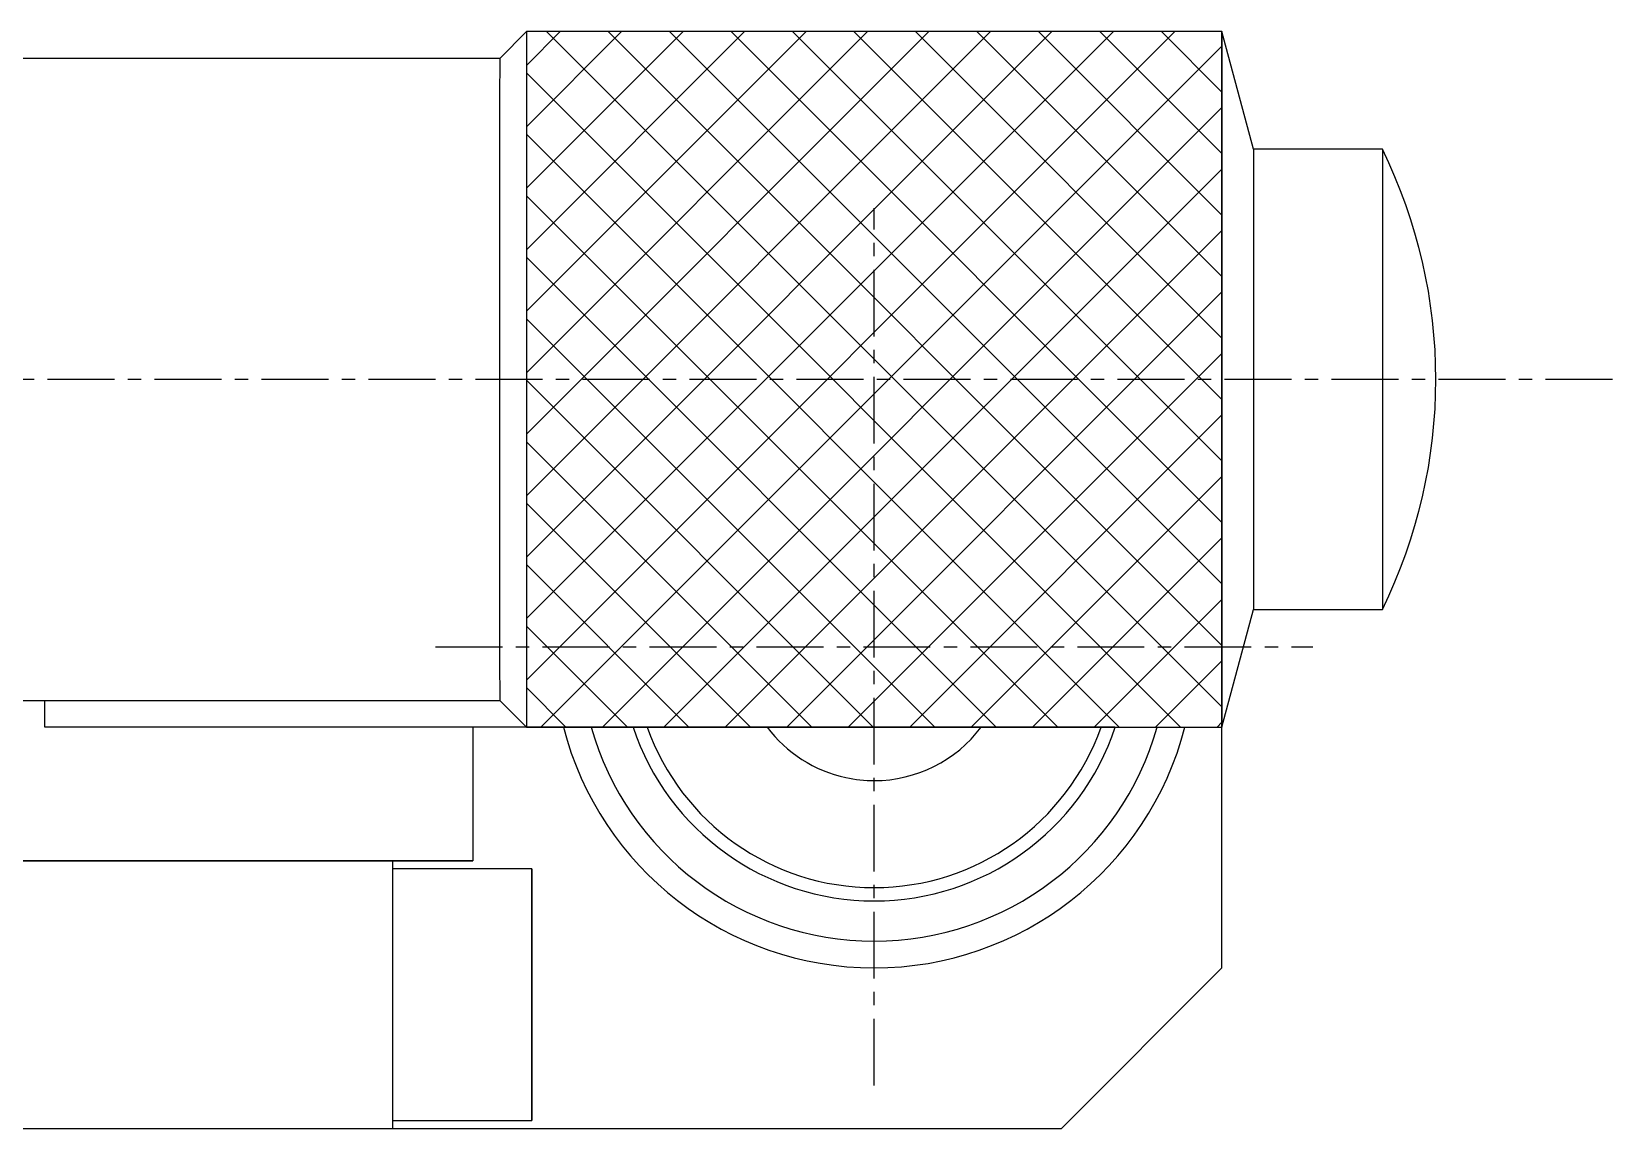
# Model space of a CAD drawing. Extents: x 81 to 317, y 60 to 277.
# Drawn here: x 168.53 to 198.08, y 62.62 to 83.12 of the extents above; entities that cross this region are included whole.
import ezdxf

# ---------------------------------------------------------------- set-up
doc = ezdxf.new("R2010")
doc.units = 0
doc.linetypes.add('CENTER', pattern=[2, 1.25, -0.25, 0.25, -0.25])
doc.layers.get('0').update_dxf_attribs({"linetype": 'CONTINUOUS'})
doc.layers.add('CENTER', color=1, linetype='CENTER')

msp = doc.modelspace()

# ---------------------------------------------------------------- linework, layer by layer
at = {"color": 7, "linetype": 'CONTINUOUS'}
for p, q in [((177.779, 83.116), (177.279, 82.616)), ((190.779, 83.116), (177.779, 83.116)), ((191.368, 80.916), (190.779, 83.116)), ((177.279, 82.616), (167.529, 82.616)), ((191.368, 80.916), (191.368, 72.316)), ((193.779, 80.916), (191.368, 80.916)), ((193.779, 80.916), (193.779, 72.316)), ((190.779, 70.116), (191.368, 72.316)), ((191.368, 72.316), (193.779, 72.316)), ((167.529, 70.616), (177.279, 70.616)), ((168.779, 70.616), (177.279, 70.616)), ((168.779, 70.116), (168.779, 70.616)), ((177.279, 70.616), (177.779, 70.116)), ((177.779, 70.116), (168.779, 70.116)), ((176.779, 70.116), (176.779, 67.616)), ((177.779, 70.116), (190.779, 70.116)), ((177.779, 70.116), (190.779, 70.116)), ((188.779, 70.116), (186.779, 70.116)), ((190.779, 65.616), (190.779, 70.119)), ((190.78, 65.616), (190.78, 70.12)), ((184.279, 69.116), (184.279, 69.116)), ((175.279, 67.616), (168.279, 67.616)), ((168.28, 67.616), (176.779, 67.616)), ((175.279, 62.616), (175.279, 67.616)), ((176.779, 67.616), (175.279, 67.616)), ((175.279, 67.466), (175.279, 67.616)), ((175.279, 67.616), (175.279, 67.616)), ((177.879, 67.466), (175.279, 67.466)), ((177.879, 67.466), (177.879, 62.766)), ((177.879, 65.116), (177.879, 67.466)), ((177.879, 65.751), (177.879, 66.386)), ((177.879, 66.386), (177.879, 65.751)), ((177.879, 64.481), (177.879, 65.751)), ((177.879, 65.751), (177.879, 64.481)), ((187.779, 62.616), (190.779, 65.616)), ((190.78, 65.616), (187.78, 62.616)), ((190.779, 65.616), (190.78, 65.616)), ((177.879, 62.766), (177.879, 65.116)), ((177.879, 63.846), (177.879, 64.481)), ((177.879, 64.481), (177.879, 63.846)), ((175.279, 62.766), (177.879, 62.766)), ((175.279, 62.616), (175.279, 62.766)), ((168.279, 62.616), (175.279, 62.616)), ((175.279, 62.616), (187.779, 62.616)), ((175.279, 62.616), (175.279, 62.616)), ((187.78, 62.616), (187.779, 62.616))]:
    msp.add_line(p, q, dxfattribs=at)
at = {"color": 3, "linetype": 'CONTINUOUS'}
for p, q in [((177.778, 82.485), (178.409, 83.116)), ((177.778, 81.336), (179.558, 83.116)), ((177.778, 80.187), (180.707, 83.116)), ((177.778, 79.038), (181.856, 83.116)), ((177.778, 77.889), (183.006, 83.116)), ((177.778, 76.74), (184.155, 83.116)), ((177.778, 75.591), (185.304, 83.116)), ((177.778, 74.441), (186.453, 83.116)), ((177.778, 73.292), (187.602, 83.116)), ((177.778, 72.143), (188.751, 83.116)), ((177.778, 70.994), (189.9, 83.116)), ((190.779, 70.494), (178.157, 83.116)), ((190.779, 71.643), (179.306, 83.116)), ((190.779, 72.792), (180.455, 83.116)), ((190.779, 73.941), (181.604, 83.116)), ((190.779, 75.09), (182.753, 83.116)), ((190.779, 76.239), (183.902, 83.116)), ((190.779, 77.388), (185.051, 83.116)), ((190.779, 78.537), (186.2, 83.116)), ((190.779, 79.687), (187.349, 83.116)), ((190.779, 80.836), (188.499, 83.116)), ((190.779, 81.985), (189.648, 83.116)), ((178.049, 70.116), (190.779, 82.845)), ((190.008, 70.116), (177.778, 82.345)), ((179.198, 70.116), (190.779, 81.696)), ((188.859, 70.116), (177.778, 81.196)), ((180.347, 70.116), (190.779, 80.547)), ((187.71, 70.116), (177.778, 80.047)), ((181.496, 70.116), (190.779, 79.398)), ((186.561, 70.116), (177.778, 78.898)), ((182.645, 70.116), (190.779, 78.249)), ((185.412, 70.116), (177.778, 77.749)), ((183.794, 70.116), (190.779, 77.1)), ((184.263, 70.116), (177.778, 76.6)), ((184.943, 70.116), (190.779, 75.951)), ((183.114, 70.116), (177.778, 75.451)), ((186.092, 70.116), (190.779, 74.802)), ((181.965, 70.116), (177.778, 74.302)), ((187.241, 70.116), (190.779, 73.653)), ((180.815, 70.116), (177.778, 73.153)), ((188.39, 70.116), (190.779, 72.504)), ((179.666, 70.116), (177.778, 72.004)), ((189.54, 70.116), (190.779, 71.355)), ((178.517, 70.116), (177.778, 70.855)), ((190.689, 70.116), (190.779, 70.206))]:
    msp.add_line(p, q, dxfattribs=at)
at = {"color": 9, "linetype": 'CONTINUOUS'}
for p, q in [((190.779, 83.116), (177.779, 83.116)), ((186.779, 70.116), (177.779, 70.116))]:
    msp.add_line(p, q, dxfattribs=at)
for points in [[(177.779, 83.116, 0), (177.779, 83.114, 0), (177.779, 83.108, 0), (177.779, 83.098, 0), (177.779, 83.084, 0), (177.779, 83.067, 0), (177.779, 83.045, 0), (177.779, 83.02, 0), (177.779, 82.991, 0), (177.779, 82.958, 0), (177.779, 82.921, 0), (177.779, 82.88, 0), (177.779, 82.836, 0), (177.779, 82.788, 0), (177.778, 82.736, 0), (177.778, 82.68, 0), (177.778, 82.621, 0), (177.778, 82.558, 0), (177.778, 82.492, 0), (177.778, 82.422, 0), (177.778, 82.348, 0), (177.778, 82.271, 0), (177.778, 82.191, 0), (177.778, 82.107, 0), (177.778, 82.02, 0), (177.778, 81.93, 0), (177.778, 81.837, 0), (177.778, 81.74, 0), (177.778, 81.64, 0), (177.778, 81.538, 0), (177.778, 81.432, 0), (177.778, 81.323, 0), (177.778, 81.212, 0), (177.778, 81.098, 0), (177.778, 80.981, 0), (177.778, 80.861, 0), (177.778, 80.739, 0), (177.778, 80.615, 0), (177.778, 80.488, 0), (177.778, 80.359, 0), (177.778, 80.227, 0), (177.778, 80.093, 0), (177.778, 79.957, 0), (177.778, 79.82, 0), (177.778, 79.68, 0), (177.778, 79.538, 0), (177.778, 79.395, 0), (177.778, 79.25, 0), (177.778, 79.103, 0), (177.778, 78.955, 0), (177.778, 78.805, 0), (177.778, 78.655, 0), (177.778, 78.503, 0), (177.778, 78.349, 0), (177.778, 78.195, 0), (177.778, 78.04, 0), (177.778, 77.884, 0), (177.778, 77.727, 0), (177.778, 77.57, 0), (177.778, 77.411, 0), (177.778, 77.253, 0), (177.778, 77.094, 0), (177.778, 76.935, 0), (177.778, 76.775, 0), (177.778, 76.616, 0), (177.778, 76.456, 0), (177.778, 76.297, 0), (177.778, 76.138, 0), (177.778, 75.979, 0), (177.778, 75.82, 0), (177.778, 75.662, 0), (177.778, 75.504, 0), (177.778, 75.348, 0), (177.778, 75.192, 0), (177.778, 75.036, 0), (177.778, 74.882, 0), (177.778, 74.729, 0), (177.778, 74.577, 0), (177.778, 74.426, 0), (177.778, 74.276, 0), (177.778, 74.128, 0), (177.778, 73.982, 0), (177.778, 73.837, 0), (177.778, 73.693, 0), (177.778, 73.552, 0), (177.778, 73.412, 0), (177.778, 73.274, 0), (177.778, 73.138, 0), (177.778, 73.004, 0), (177.778, 72.873, 0), (177.778, 72.744, 0), (177.778, 72.617, 0), (177.778, 72.492, 0), (177.778, 72.37, 0), (177.778, 72.251, 0), (177.778, 72.134, 0), (177.778, 72.019, 0), (177.778, 71.908, 0), (177.778, 71.799, 0), (177.778, 71.694, 0), (177.778, 71.591, 0), (177.778, 71.492, 0), (177.778, 71.395, 0), (177.778, 71.301, 0), (177.778, 71.211, 0), (177.778, 71.124, 0), (177.778, 71.04, 0), (177.778, 70.96, 0), (177.778, 70.883, 0), (177.778, 70.81, 0), (177.778, 70.74, 0), (177.778, 70.673, 0), (177.778, 70.611, 0), (177.778, 70.551, 0), (177.778, 70.496, 0), (177.779, 70.444, 0), (177.779, 70.396, 0), (177.779, 70.351, 0), (177.779, 70.311, 0), (177.779, 70.274, 0), (177.779, 70.241, 0), (177.779, 70.211, 0), (177.779, 70.186, 0), (177.779, 70.165, 0), (177.779, 70.147, 0), (177.779, 70.133, 0), (177.779, 70.124, 0), (177.779, 70.118, 0), (177.779, 70.116, 0)], [(190.779, 83.116, 0), (190.779, 83.114, 0), (190.779, 83.108, 0), (190.779, 83.098, 0), (190.779, 83.085, 0), (190.779, 83.067, 0), (190.779, 83.045, 0), (190.779, 83.02, 0), (190.779, 82.991, 0), (190.779, 82.958, 0), (190.779, 82.921, 0), (190.779, 82.88, 0), (190.779, 82.836, 0), (190.779, 82.788, 0), (190.779, 82.736, 0), (190.778, 82.68, 0), (190.778, 82.621, 0), (190.778, 82.558, 0), (190.778, 82.492, 0), (190.778, 82.422, 0), (190.778, 82.348, 0), (190.778, 82.271, 0), (190.778, 82.191, 0), (190.778, 82.107, 0), (190.778, 82.02, 0), (190.778, 81.93, 0), (190.778, 81.837, 0), (190.778, 81.74, 0), (190.778, 81.64, 0), (190.778, 81.538, 0), (190.778, 81.432, 0), (190.778, 81.323, 0), (190.778, 81.212, 0), (190.778, 81.098, 0), (190.778, 80.981, 0), (190.778, 80.862, 0), (190.778, 80.739, 0), (190.778, 80.615, 0), (190.778, 80.488, 0), (190.778, 80.359, 0), (190.778, 80.227, 0), (190.778, 80.093, 0), (190.778, 79.957, 0), (190.778, 79.82, 0), (190.778, 79.68, 0), (190.778, 79.538, 0), (190.778, 79.395, 0), (190.778, 79.25, 0), (190.778, 79.103, 0), (190.778, 78.955, 0), (190.778, 78.806, 0), (190.778, 78.655, 0), (190.778, 78.503, 0), (190.778, 78.349, 0), (190.778, 78.195, 0), (190.778, 78.04, 0), (190.778, 77.884, 0), (190.778, 77.727, 0), (190.778, 77.57, 0), (190.778, 77.411, 0), (190.778, 77.253, 0), (190.778, 77.094, 0), (190.778, 76.935, 0), (190.778, 76.775, 0), (190.778, 76.616, 0), (190.778, 76.456, 0), (190.778, 76.297, 0), (190.778, 76.138, 0), (190.778, 75.979, 0), (190.778, 75.82, 0), (190.778, 75.662, 0), (190.778, 75.504, 0), (190.778, 75.348, 0), (190.778, 75.192, 0), (190.778, 75.036, 0), (190.778, 74.882, 0), (190.778, 74.729, 0), (190.778, 74.577, 0), (190.778, 74.426, 0), (190.778, 74.276, 0), (190.778, 74.128, 0), (190.778, 73.981, 0), (190.778, 73.837, 0), (190.778, 73.693, 0), (190.778, 73.552, 0), (190.778, 73.412, 0), (190.778, 73.274, 0), (190.778, 73.138, 0), (190.778, 73.004, 0), (190.778, 72.873, 0), (190.778, 72.743, 0), (190.778, 72.617, 0), (190.778, 72.492, 0), (190.778, 72.37, 0), (190.778, 72.25, 0), (190.778, 72.133, 0), (190.778, 72.019, 0), (190.778, 71.908, 0), (190.778, 71.799, 0), (190.778, 71.694, 0), (190.778, 71.591, 0), (190.778, 71.491, 0), (190.778, 71.395, 0), (190.778, 71.301, 0), (190.778, 71.211, 0), (190.778, 71.124, 0), (190.778, 71.04, 0), (190.778, 70.96, 0), (190.778, 70.883, 0), (190.778, 70.81, 0), (190.778, 70.74, 0), (190.778, 70.673, 0), (190.778, 70.61, 0), (190.778, 70.551, 0), (190.779, 70.496, 0), (190.779, 70.444, 0), (190.779, 70.395, 0), (190.779, 70.351, 0), (190.779, 70.31, 0), (190.779, 70.274, 0), (190.779, 70.24, 0), (190.779, 70.211, 0), (190.779, 70.186, 0), (190.779, 70.165, 0), (190.779, 70.147, 0), (190.779, 70.133, 0), (190.779, 70.124, 0), (190.779, 70.118, 0), (190.779, 70.116, 0)]]:
    msp.add_polyline3d(points, dxfattribs=at)
at = {"color": 7, "linetype": 'CONTINUOUS'}
for points in [[(177.779, 83.116, 0), (177.779, 83.114, 0), (177.779, 83.108, 0), (177.779, 83.098, 0), (177.779, 83.084, 0), (177.779, 83.067, 0), (177.779, 83.045, 0), (177.779, 83.02, 0), (177.779, 82.991, 0), (177.779, 82.958, 0), (177.779, 82.921, 0), (177.779, 82.88, 0), (177.779, 82.836, 0), (177.779, 82.788, 0), (177.778, 82.736, 0), (177.778, 82.68, 0), (177.778, 82.621, 0), (177.778, 82.558, 0), (177.778, 82.492, 0), (177.778, 82.422, 0), (177.778, 82.348, 0), (177.778, 82.271, 0), (177.778, 82.191, 0), (177.778, 82.107, 0), (177.778, 82.02, 0), (177.778, 81.93, 0), (177.778, 81.837, 0), (177.778, 81.74, 0), (177.778, 81.64, 0), (177.778, 81.538, 0), (177.778, 81.432, 0), (177.778, 81.323, 0), (177.778, 81.212, 0), (177.778, 81.098, 0), (177.778, 80.981, 0), (177.778, 80.861, 0), (177.778, 80.739, 0), (177.778, 80.615, 0), (177.778, 80.488, 0), (177.778, 80.359, 0), (177.778, 80.227, 0), (177.778, 80.093, 0), (177.778, 79.957, 0), (177.778, 79.82, 0), (177.778, 79.68, 0), (177.778, 79.538, 0), (177.778, 79.395, 0), (177.778, 79.25, 0), (177.778, 79.103, 0), (177.778, 78.955, 0), (177.778, 78.805, 0), (177.778, 78.655, 0), (177.778, 78.503, 0), (177.778, 78.349, 0), (177.778, 78.195, 0), (177.778, 78.04, 0), (177.778, 77.884, 0), (177.778, 77.727, 0), (177.778, 77.57, 0), (177.778, 77.411, 0), (177.778, 77.253, 0), (177.778, 77.094, 0), (177.778, 76.935, 0), (177.778, 76.775, 0), (177.778, 76.616, 0), (177.778, 76.456, 0), (177.778, 76.297, 0), (177.778, 76.138, 0), (177.778, 75.979, 0), (177.778, 75.82, 0), (177.778, 75.662, 0), (177.778, 75.504, 0), (177.778, 75.348, 0), (177.778, 75.192, 0), (177.778, 75.036, 0), (177.778, 74.882, 0), (177.778, 74.729, 0), (177.778, 74.577, 0), (177.778, 74.426, 0), (177.778, 74.276, 0), (177.778, 74.128, 0), (177.778, 73.982, 0), (177.778, 73.837, 0), (177.778, 73.693, 0), (177.778, 73.552, 0), (177.778, 73.412, 0), (177.778, 73.274, 0), (177.778, 73.138, 0), (177.778, 73.004, 0), (177.778, 72.873, 0), (177.778, 72.744, 0), (177.778, 72.617, 0), (177.778, 72.492, 0), (177.778, 72.37, 0), (177.778, 72.251, 0), (177.778, 72.134, 0), (177.778, 72.019, 0), (177.778, 71.908, 0), (177.778, 71.799, 0), (177.778, 71.694, 0), (177.778, 71.591, 0), (177.778, 71.492, 0), (177.778, 71.395, 0), (177.778, 71.301, 0), (177.778, 71.211, 0), (177.778, 71.124, 0), (177.778, 71.04, 0), (177.778, 70.96, 0), (177.778, 70.883, 0), (177.778, 70.81, 0), (177.778, 70.74, 0), (177.778, 70.673, 0), (177.778, 70.611, 0), (177.778, 70.551, 0), (177.778, 70.496, 0), (177.779, 70.444, 0), (177.779, 70.396, 0), (177.779, 70.351, 0), (177.779, 70.311, 0), (177.779, 70.274, 0), (177.779, 70.241, 0), (177.779, 70.211, 0), (177.779, 70.186, 0), (177.779, 70.165, 0), (177.779, 70.147, 0), (177.779, 70.133, 0), (177.779, 70.124, 0), (177.779, 70.118, 0), (177.779, 70.116, 0)], [(190.779, 70.116, 0), (190.779, 70.118, 0), (190.779, 70.124, 0), (190.779, 70.133, 0), (190.779, 70.147, 0), (190.779, 70.165, 0), (190.779, 70.186, 0), (190.779, 70.211, 0), (190.779, 70.241, 0), (190.779, 70.274, 0), (190.779, 70.311, 0), (190.779, 70.351, 0), (190.779, 70.396, 0), (190.779, 70.444, 0), (190.779, 70.496, 0), (190.779, 70.551, 0), (190.779, 70.611, 0), (190.779, 70.673, 0), (190.779, 70.74, 0), (190.779, 70.81, 0), (190.779, 70.883, 0), (190.779, 70.96, 0), (190.779, 71.04, 0), (190.779, 71.124, 0), (190.779, 71.211, 0), (190.779, 71.301, 0), (190.779, 71.395, 0), (190.779, 71.492, 0), (190.779, 71.591, 0), (190.779, 71.694, 0), (190.779, 71.799, 0), (190.779, 71.908, 0), (190.779, 72.019, 0), (190.779, 72.134, 0), (190.779, 72.251, 0), (190.779, 72.37, 0), (190.779, 72.492, 0), (190.779, 72.617, 0), (190.779, 72.744, 0), (190.779, 72.873, 0), (190.779, 73.004, 0), (190.779, 73.138, 0), (190.779, 73.274, 0), (190.779, 73.412, 0), (190.779, 73.552, 0), (190.779, 73.693, 0), (190.779, 73.837, 0), (190.779, 73.982, 0), (190.779, 74.128, 0), (190.779, 74.276, 0), (190.779, 74.426, 0), (190.779, 74.577, 0), (190.779, 74.729, 0), (190.779, 74.882, 0), (190.779, 75.036, 0), (190.779, 75.192, 0), (190.779, 75.348, 0), (190.779, 75.504, 0), (190.779, 75.662, 0), (190.779, 75.82, 0), (190.779, 75.979, 0), (190.779, 76.138, 0), (190.779, 76.297, 0), (190.779, 76.456, 0), (190.779, 76.616, 0), (190.779, 76.775, 0), (190.779, 76.935, 0), (190.779, 77.094, 0), (190.779, 77.253, 0), (190.779, 77.411, 0), (190.779, 77.57, 0), (190.779, 77.727, 0), (190.779, 77.884, 0), (190.779, 78.04, 0), (190.779, 78.195, 0), (190.779, 78.349, 0), (190.779, 78.503, 0), (190.779, 78.655, 0), (190.779, 78.805, 0), (190.779, 78.955, 0), (190.779, 79.103, 0), (190.779, 79.25, 0), (190.779, 79.395, 0), (190.779, 79.538, 0), (190.779, 79.68, 0), (190.779, 79.82, 0), (190.779, 79.957, 0), (190.779, 80.093, 0), (190.779, 80.227, 0), (190.779, 80.359, 0), (190.779, 80.488, 0), (190.779, 80.615, 0), (190.779, 80.739, 0), (190.779, 80.861, 0), (190.779, 80.981, 0), (190.779, 81.098, 0), (190.779, 81.212, 0), (190.779, 81.323, 0), (190.779, 81.432, 0), (190.779, 81.538, 0), (190.779, 81.64, 0), (190.779, 81.74, 0), (190.779, 81.837, 0), (190.779, 81.93, 0), (190.779, 82.02, 0), (190.779, 82.107, 0), (190.779, 82.191, 0), (190.779, 82.271, 0), (190.779, 82.348, 0), (190.779, 82.422, 0), (190.779, 82.492, 0), (190.779, 82.558, 0), (190.779, 82.621, 0), (190.779, 82.68, 0), (190.779, 82.736, 0), (190.779, 82.788, 0), (190.779, 82.836, 0), (190.779, 82.88, 0), (190.779, 82.921, 0), (190.779, 82.958, 0), (190.779, 82.991, 0), (190.779, 83.02, 0), (190.779, 83.045, 0), (190.779, 83.067, 0), (190.779, 83.084, 0), (190.779, 83.098, 0), (190.779, 83.108, 0), (190.779, 83.114, 0), (190.779, 83.116, 0)], [(177.279, 82.616, 0), (177.279, 82.614, 0), (177.279, 82.609, 0), (177.279, 82.599, 0), (177.279, 82.587, 0), (177.279, 82.571, 0), (177.279, 82.551, 0), (177.279, 82.527, 0), (177.279, 82.5, 0), (177.279, 82.47, 0), (177.279, 82.436, 0), (177.279, 82.398, 0), (177.279, 82.357, 0), (177.279, 82.313, 0), (177.279, 82.265, 0), (177.278, 82.214, 0), (177.278, 82.159, 0), (177.278, 82.101, 0), (177.278, 82.04, 0), (177.278, 81.975, 0), (177.278, 81.907, 0), (177.278, 81.836, 0), (177.278, 81.762, 0), (177.278, 81.685, 0), (177.278, 81.605, 0), (177.278, 81.521, 0), (177.278, 81.435, 0), (177.278, 81.346, 0), (177.278, 81.254, 0), (177.278, 81.159, 0), (177.278, 81.061, 0), (177.278, 80.961, 0), (177.278, 80.858, 0), (177.278, 80.753, 0), (177.278, 80.645, 0), (177.278, 80.535, 0), (177.278, 80.422, 0), (177.278, 80.307, 0), (177.278, 80.19, 0), (177.278, 80.07, 0), (177.278, 79.949, 0), (177.278, 79.826, 0), (177.278, 79.7, 0), (177.278, 79.573, 0), (177.278, 79.444, 0), (177.278, 79.313, 0), (177.278, 79.181, 0), (177.278, 79.047, 0), (177.278, 78.912, 0), (177.278, 78.775, 0), (177.278, 78.637, 0), (177.278, 78.498, 0), (177.278, 78.357, 0), (177.278, 78.216, 0), (177.278, 78.074, 0), (177.278, 77.93, 0), (177.278, 77.786, 0), (177.278, 77.641, 0), (177.278, 77.496, 0), (177.278, 77.35, 0), (177.278, 77.204, 0), (177.278, 77.057, 0), (177.278, 76.91, 0), (177.278, 76.763, 0), (177.278, 76.616, 0), (177.278, 76.469, 0), (177.278, 76.321, 0), (177.278, 76.174, 0), (177.278, 76.028, 0), (177.278, 75.881, 0), (177.278, 75.735, 0), (177.278, 75.59, 0), (177.278, 75.445, 0), (177.278, 75.301, 0), (177.278, 75.158, 0), (177.278, 75.016, 0), (177.278, 74.874, 0), (177.278, 74.734, 0), (177.278, 74.594, 0), (177.278, 74.456, 0), (177.278, 74.32, 0), (177.278, 74.184, 0), (177.278, 74.05, 0), (177.278, 73.918, 0), (177.278, 73.787, 0), (177.278, 73.658, 0), (177.278, 73.531, 0), (177.278, 73.406, 0), (177.278, 73.282, 0), (177.278, 73.161, 0), (177.278, 73.042, 0), (177.278, 72.924, 0), (177.278, 72.809, 0), (177.278, 72.697, 0), (177.278, 72.586, 0), (177.278, 72.478, 0), (177.278, 72.373, 0), (177.278, 72.27, 0), (177.278, 72.17, 0), (177.278, 72.073, 0), (177.278, 71.978, 0), (177.278, 71.886, 0), (177.278, 71.796, 0), (177.278, 71.71, 0), (177.278, 71.627, 0), (177.278, 71.547, 0), (177.278, 71.469, 0), (177.278, 71.395, 0), (177.278, 71.324, 0), (177.278, 71.256, 0), (177.278, 71.192, 0), (177.278, 71.13, 0), (177.278, 71.073, 0), (177.278, 71.018, 0), (177.279, 70.966, 0), (177.279, 70.919, 0), (177.279, 70.874, 0), (177.279, 70.833, 0), (177.279, 70.796, 0), (177.279, 70.761, 0), (177.279, 70.731, 0), (177.279, 70.704, 0), (177.279, 70.681, 0), (177.279, 70.661, 0), (177.279, 70.645, 0), (177.279, 70.632, 0), (177.279, 70.623, 0), (177.279, 70.618, 0), (177.279, 70.616, 0)]]:
    msp.add_polyline3d(points, dxfattribs=at)
for centre, radius, start, end in [((185.034, 76.616), 9.745, 333.8162, 26.1838), ((184.28, 71.616), 6.5, 359.1928, 0.8072), ((184.279, 71.616), 6, 194.4775, 269.9937), ((184.279, 71.616), 5.5, 195.8266, 344.1734), ((184.279, 71.616), 4.75, 198.4085, 269.9969), ((184.279, 71.616), 4.5, 199.4712, 269.9937), ((184.279, 71.616), 2.5, 216.87, 257.7805), ((184.279, 71.616), 4.75, 269.9969, 341.5915), ((184.279, 71.616), 4.5, 269.9937, 340.5288), ((184.279, 71.616), 6, 269.9937, 345.5225), ((184.279, 71.616), 6, 269.9937, 345.5225), ((184.279, 71.616), 2.5, 269.9969, 323.13), ((184.279, 71.616), 2.5, 257.7805, 269.9969)]:
    msp.add_arc(centre, radius, start, end, dxfattribs=at)
at = {"layer": 'CENTER', "color": 1, "linetype": 'CENTER'}
for p, q in [((184.279, 63.416), (184.279, 79.816)), ((198.079, 76.616), (130.479, 76.616)), ((176.079, 71.616), (192.479, 71.616))]:
    msp.add_line(p, q, dxfattribs=at)

doc.saveas('drawing.dxf')
